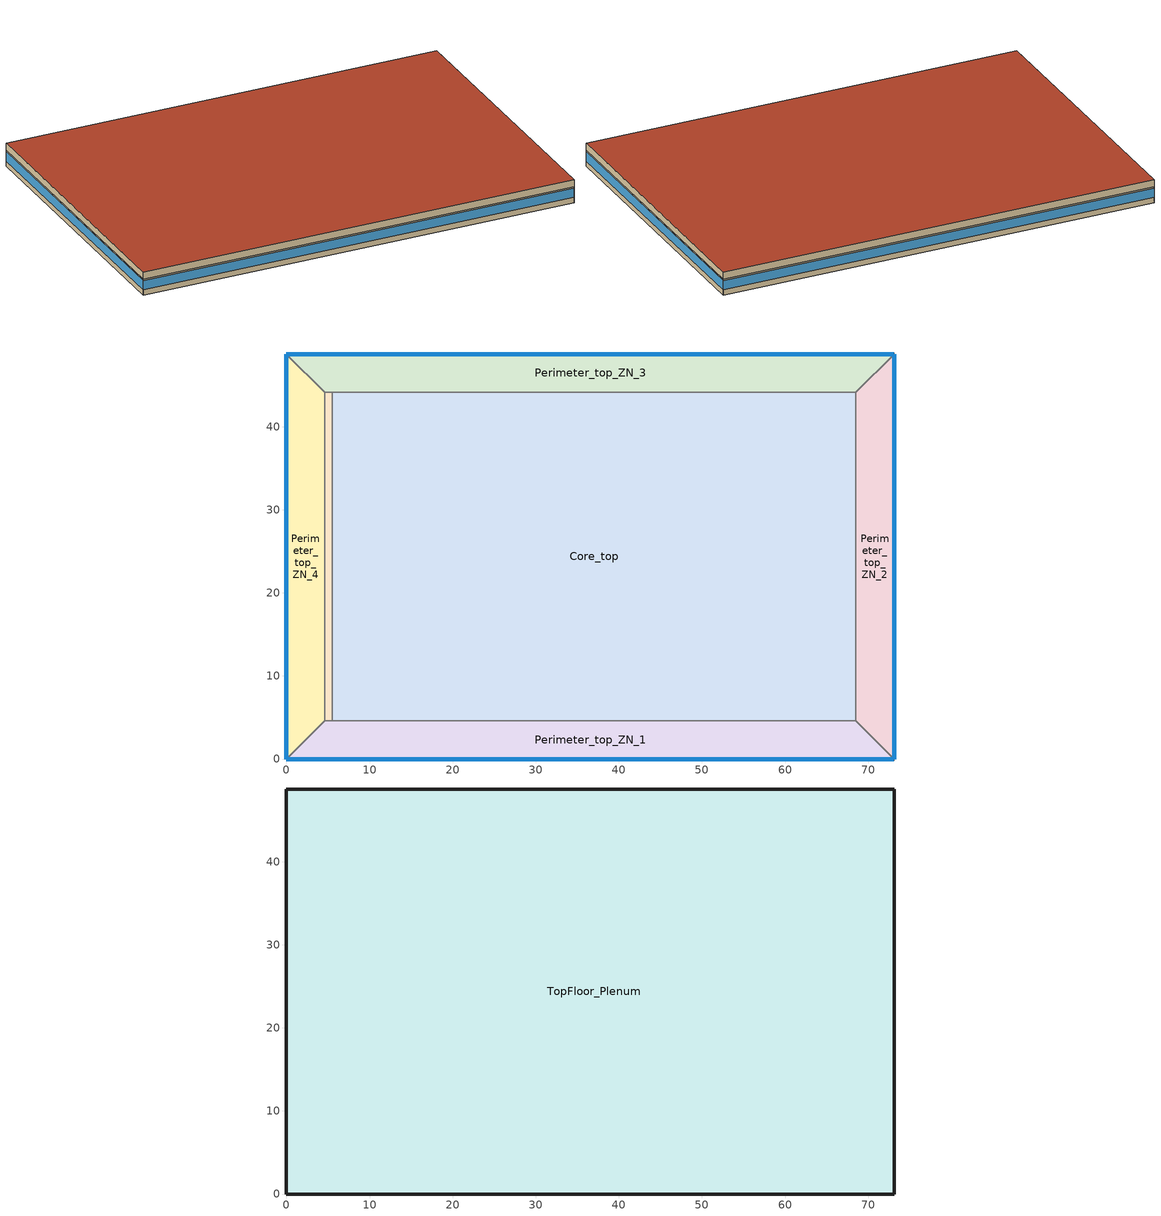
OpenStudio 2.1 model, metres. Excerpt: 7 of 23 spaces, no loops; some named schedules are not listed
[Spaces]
DataCenter_top_ZN_6
 floor adiabatic (Floor Adiabatic construction): 5.49,44.16 5.49,4.57 4.57,4.57 4.57,44.16 z43.6
 wall to Perimeter_top_ZN_4: 4.57,44.16 4.57,4.57 z43.6:46.34
 wall to Core_top: 5.49,4.57 5.49,44.16 z43.6:46.34
 wall to Perimeter_top_ZN_3: 5.49,44.16 4.57,44.16 z43.6:46.34
 wall to Perimeter_top_ZN_1: 4.57,4.57 5.49,4.57 z43.6:46.34
Perimeter_top_ZN_3
 floor adiabatic (Floor Adiabatic construction): 73.11,48.74 68.53,44.16 4.57,44.16 0,48.74 z43.6
 wall outside: 73.11,48.74 0,48.74 z43.6:46.34
 wall to Core_top: 5.49,44.16 68.53,44.16 z43.6:46.34
 wall to Perimeter_top_ZN_2: 68.53,44.16 73.11,48.74 z43.6:46.34
 wall to Perimeter_top_ZN_4: 0,48.74 4.57,44.16 z43.6:46.34
 window: 73.11,48.74 0,48.74 z44.51:46.1
Core_top
 floor adiabatic (Floor Adiabatic construction): 68.53,44.16 68.53,4.57 5.49,4.57 5.49,44.16 z43.6
 wall to Perimeter_top_ZN_1: 5.49,4.57 68.53,4.57 z43.6:46.34
 wall to Perimeter_top_ZN_2: 68.53,4.57 68.53,44.16 z43.6:46.34
Perimeter_top_ZN_2
 floor adiabatic (Floor Adiabatic construction): 73.11,48.74 73.11,0 68.53,4.57 68.53,44.16 z43.6
 wall outside: 73.11,0 73.11,48.74 z43.6:46.34
 wall to Perimeter_top_ZN_1: 68.53,4.57 73.11,0 z43.6:46.34
 window: 73.11,0 73.11,48.74 z44.51:46.1
Perimeter_top_ZN_1
 floor adiabatic (Floor Adiabatic construction): 68.53,4.57 73.11,0 0,0 4.57,4.57 z43.6
 wall outside: 0,0 73.11,0 z43.6:46.34
 wall to Perimeter_top_ZN_4: 4.57,4.57 0,0 z43.6:46.34
 window: 0,0 73.11,0 z44.51:46.1
Perimeter_top_ZN_4
 floor adiabatic (Floor Adiabatic construction): 0,48.74 4.57,44.16 4.57,4.57 0,0 z43.6
 wall outside: 0,48.74 0,0 z43.6:46.34
 window: 0,48.74 0,0 z44.51:46.1
TopFloor_Plenum
 floor to Perimeter_top_ZN_3: 73.11,48.74 68.53,44.16 4.57,44.16 0,48.74 z46.34
 floor to Perimeter_top_ZN_2: 73.11,48.74 73.11,0 68.53,4.57 68.53,44.16 z46.34
 floor to Perimeter_top_ZN_1: 68.53,4.57 73.11,0 0,0 4.57,4.57 z46.34
 floor to Perimeter_top_ZN_4: 0,48.74 4.57,44.16 4.57,4.57 0,0 z46.34
 floor to DataCenter_top_ZN_6: 5.49,44.16 5.49,4.57 4.57,4.57 4.57,44.16 z46.34
 floor to Core_top: 68.53,44.16 68.53,4.57 5.49,4.57 5.49,44.16 z46.34
 wall outside: 0,0 73.11,0 73.11,48.74 0,48.74 0,0 z46.34:47.56
 roof outside: 73.11,0 73.11,48.74 0,48.74 0,0 z47.56
[Building]
90.1-2004-LargeOffice-ASHRAE 169-2006-5B created: 2017-05-04 09:18:07 -0600: North Axis {deg}=0; Default Construction Set=90.1-2004 - Office - ASHRAE 169-2006-5B; Standards Building Type=LargeOffice
[Site]
Boise Air Terminal  Uo_ID_USA: Latitude {deg}=43.62; Longitude {deg}=-116.21; Time Zone {hr}=-7; Elevation {m}=701; Terrain=City
[Site:GroundTemperature:BuildingSurface]
19.527, 19.502, 19.536, 19.598, 20.002, 21.64, 22.225, 22.375, 21.449, 20.121, 19.802, 19.633
[Site:WaterMainsTemperature]
Calculation Method=Correlation; Annual Average Outdoor Air Temperature {C}=11.15; Maximum Difference In Monthly Average Outdoor Air Temperatures {deltaC}=26.2
[SizingPeriod:DesignDay] Barometric Pressure {Pa}=93182; Sky Clearness=0; Rain Indicator=0; Snow Indicator=0; Day of Month=21; Daylight Saving Time Indicator=0; Humidity Indicating Type=Wetbulb; Dry-Bulb Temperature Range Modifier Type=DefaultMultipliers
Name | Maximum Dry-Bulb Temperature {C} | Daily Dry-Bulb Temperature Range {deltaC} | Humidity Indicating Conditions at Maximum Dry-Bulb | Wind Speed {m/s} | Wind Direction {deg} | Month | Day Type | Solar Model Indicator | ASHRAE Taub | ASHRAE Taud
Boise Air Terminal  Uo Ann Clg .4% Condns DB=>MWB | 36.7 | 16.7 | 17.9 | 4.2 | 330 | 7 | SummerDesignDay | ASHRAETau | 0.398 | 2.125
Boise Air Terminal  Uo Ann Htg 99.6% Condns DB | -16.3 | 0 | -16.3 | 2.3 | 120 | 12 | WinterDesignDay | ASHRAEClearSky
[ClimateZones]
Climate Zone Institution Name 1=ASHRAE; Climate Zone Document Name 1=ANSI/ASHRAE Standard 169; Climate Zone Document Year 1=2006; Climate Zone Value 1=5B
[Material:NoMass] Thermal Absorptance=0.9; Solar Absorptance=0.7
Name | Roughness | Thermal Resistance {m2-K/W} | Visible Absorptance
CP02 CARPET PAD | VeryRough | 0.21648 | 0.8
Nonres_Floor_Insulation | MediumSmooth | 2.88292 | 0.7
Typical Insulation R-8.93 | Smooth | 1.57183 | 0.7
Typical Carpet Pad | Smooth | 0.21648 | 0.8
Typical Insulation R-5.74 | Smooth | 1.01115 | 0.7
Typical Insulation R-14.76 | Smooth | 2.59864 | 0.7
Typical Insulation R-0.58 | Smooth | 0.101875 | 0.7
Typical Insulation | Smooth | 0.0282222 | 0.7
[Material]
Name | Roughness | Thickness {m} | Conductivity {W/m-K} | Density {kg/m3} | Specific Heat {J/kg-K} | Thermal Absorptance | Solar Absorptance | Visible Absorptance
100mm Normalweight concrete floor | MediumSmooth | 0.1016 | 2.31 | 2322 | 832
G01 13mm gypsum board | Smooth | 0.0127 | 0.16 | 800 | 1090 | 0.9 | 0.7 | 0.5
4 in. Normalweight Concrete Floor | MediumRough | 0.1016 | 2.31 | 2322 | 832 | 0.9 | 0.7 | 0.7
1IN Stucco | Smooth | 0.0253 | 0.6918 | 1858 | 837 | 0.9 | 0.7 | 0.92
8IN CONCRETE HW RefBldg | Rough | 0.2032 | 1.311 | 2240 | 836.8 | 0.9 | 0.7 | 0.7
1/2IN Gypsum | Smooth | 0.0127 | 0.16 | 784.9 | 830 | 0.9 | 0.4 | 0.4
Roof Membrane | VeryRough | 0.0095 | 0.16 | 1121.29 | 1460 | 0.9 | 0.77 | 0.7
Metal Roof Surface; F08 Metal surface | Smooth | 0.0008 | 45.28 | 7824 | 500 | 0.9 | 0.7 | 0.7
6 in. Normalweight Concrete Floor | MediumRough | 0.1524 | 2.31 | 2322 | 832 | 0.9 | 0.7 | 0.7
8 in. Concrete Block Basement Wall | MediumRough | 0.2032 | 1.326 | 1842 | 912 | 0.9 | 0.7 | 0.7
G05 25mm wood | MediumSmooth | 0.0254 | 0.15 | 608 | 1630 | 0.9 | 0.5 | 0.5
Std Wood 6inch | MediumSmooth | 0.15 | 0.12 | 540 | 1210 | 0.9 | 0.7 | 0.7
[Construction]
Floor Adiabatic construction: CP02 CARPET PAD, 100mm Normalweight concrete floor, Nonres_Floor_Insulation
Typical Insulated Exterior Mass Floor R-11.49: Typical Insulation R-8.93, 4 in. Normalweight Concrete Floor, Typical Carpet Pad
Typical Insulated Exterior Mass Wall R-8.13: 1IN Stucco, 8IN CONCRETE HW RefBldg, Typical Insulation R-5.74, 1/2IN Gypsum
Typical IEAD Roof R-15.87: Roof Membrane, Typical Insulation R-14.76, Metal Roof Surface
Typical Interior Floor: 100mm Normalweight concrete floor, CP02 CARPET PAD
Typical Interior Wall: G01 13mm gypsum board, G01 13mm gypsum board
Typical Interior Ceiling: CP02 CARPET PAD, 100mm Normalweight concrete floor
Typical Insulated Carpeted 6in Slab Floor: 6 in. Normalweight Concrete Floor, Typical Carpet Pad
Typical Insulated Basement Mass Wall: 8 in. Concrete Block Basement Wall
U 0.57 SHGC 0.49 Dbl Blue 6mm/6mm Air: BLUE 6MM, AIR 6MM, CLEAR 6MM
Typical Insulated Metal Door R-1.43: F08 Metal surface, Typical Insulation R-0.58
Typical Overhead Door: Typical Insulation
U 1.17 SHGC 0.49 Simple Glazing Skylight: U 1.17 SHGC 0.49 Simple Glazing
Typical Interior Window: Clear 3mm
Typical Interior Door; Typical Interior Partition: G05 25mm wood
InteriorFurnishings: Std Wood 6inch
[DefaultConstructionSet]
90.1-2004 - Office - ASHRAE 169-2006-5B: Default Exterior Surface Constructions=Default Surface Constructions 1; Default Interior Surface Constructions=Default Surface Constructions 2; Default Ground Contact Surface Constructions=Default Surface Constructions 3; Default Exterior SubSurface Constructions=Default Sub Surface Constructions 1; Default Interior SubSurface Constructions=Default Sub Surface Constructions 2; Interior Partition Construction=Typical Interior Partition
[DefaultSurfaceConstructions]
Name | Floor Construction | Wall Construction | Roof Ceiling Construction
Default Surface Constructions 1 | Typical Insulated Exterior Mass Floor R-11.49 | Typical Insulated Exterior Mass Wall R-8.13 | Typical IEAD Roof R-15.87
Default Surface Constructions 2 | Typical Interior Floor | Typical Interior Wall | Typical Interior Ceiling
Default Surface Constructions 3 | Typical Insulated Carpeted 6in Slab Floor | Typical Insulated Basement Mass Wall
[DefaultSubSurfaceConstructions]
Name | Fixed Window Construction | Operable Window Construction | Door Construction | Overhead Door Construction | Skylight Construction | Tubular Daylight Dome Construction | Tubular Daylight Diffuser Construction
Default Sub Surface Constructions 1 | U 0.57 SHGC 0.49 Dbl Blue 6mm/6mm Air | U 0.57 SHGC 0.49 Dbl Blue 6mm/6mm Air | Typical Insulated Metal Door R-1.43 | Typical Overhead Door | U 1.17 SHGC 0.49 Simple Glazing Skylight | Typical Interior Window | Typical Interior Window
Default Sub Surface Constructions 2 | Typical Interior Window | Typical Interior Window | Typical Interior Door
[WindowMaterial:Glazing] Optical Data Type=SpectralAverage; Infrared Transmittance at Normal Incidence=0; Front Side Infrared Hemispherical Emissivity=0.84; Back Side Infrared Hemispherical Emissivity=0.84; Conductivity {W/m-K}=0.9; Dirt Correction Factor for Solar and Visible Transmittance=1; Solar Diffusing=No
Name | Thickness {m} | Solar Transmittance at Normal Incidence | Front Side Solar Reflectance at Normal Incidence | Back Side Solar Reflectance at Normal Incidence | Visible Transmittance at Normal Incidence | Front Side Visible Reflectance at Normal Incidence | Back Side Visible Reflectance at Normal Incidence
BLUE 6MM | 0.006 | 0.48 | 0.05 | 0.05 | 0.57 | 0.06 | 0.06
CLEAR 6MM | 0.006 | 0.775 | 0.071 | 0.071 | 0.881 | 0.08 | 0.08
Clear 3mm | 0.003 | 0.837 | 0.075 | 0.075 | 0.898 | 0.081 | 0.081
[WindowMaterial:Gas]
AIR 6MM: Gas Type=Air; Thickness {m}=0.0063
[WindowMaterial:SimpleGlazingSystem]
U 1.17 SHGC 0.49 Simple Glazing: U-Factor {W/m2-K}=6.64357; Solar Heat Gain Coefficient=0.49; Visible Transmittance=0.38
[Space]
Name | Space Type | Building Story | Thermal Zone | Part of Total Floor Area
DataCenter_top_ZN_6 | Office OfficeLarge Data Center | Building Story 4 | DataCenter_top_ZN_6 ZN
Perimeter_top_ZN_3 | Office WholeBuilding - Lg Office | Building Story 4 | Perimeter_top_ZN_3 ZN | Yes
Core_top | Office WholeBuilding - Lg Office | Building Story 4 | Core_top ZN | Yes
Perimeter_top_ZN_2 | Office WholeBuilding - Lg Office | Building Story 4 | Perimeter_top_ZN_2 ZN | Yes
Perimeter_top_ZN_1 | Office WholeBuilding - Lg Office | Building Story 4 | Perimeter_top_ZN_1 ZN | Yes
TopFloor_Plenum |  |  | TopFloor_Plenum ZN | No
Perimeter_top_ZN_4 | Office WholeBuilding - Lg Office | Building Story 4 | Perimeter_top_ZN_4 ZN | Yes
[SpaceType] Standards Building Type=Office
Name | Default Schedule Set | Design Specification Outdoor Air Object | Standards Space Type
Office WholeBuilding - Lg Office | Office WholeBuilding - Lg Office Schedule Set | Office WholeBuilding - Lg Office Ventilation | WholeBuilding - Lg Office
Office OfficeLarge Data Center | Office OfficeLarge Data Center Schedule Set | Office OfficeLarge Data Center Ventilation | OfficeLarge Data Center
[Lights:Definition] Design Level Calculation Method=Watts/Area; Watts per Space Floor Area {W/m2}=10.7639; Fraction Radiant=0.7; Fraction Visible=0.2
Office OfficeLarge Data Center Lights Definition; Office WholeBuilding - Lg Office Lights Definition
[Lights]
Name | Lights Definition | Space or SpaceType
Office OfficeLarge Data Center Lights | Office OfficeLarge Data Center Lights Definition | Office OfficeLarge Data Center
Office WholeBuilding - Lg Office Lights | Office WholeBuilding - Lg Office Lights Definition | Office WholeBuilding - Lg Office
[ElectricEquipment:Definition] Design Level Calculation Method=Watts/Area; Fraction Radiant=0.5
Name | Watts per Space Floor Area {W/m2}
Office OfficeLarge Data Center Elec Equip Definition | 215.278
Office WholeBuilding - Lg Office Elec Equip Definition | 8.07007
[ElectricEquipment]
Name | Electric Equipment Definition | Space or SpaceType
Office OfficeLarge Data Center Elec Equip | Office OfficeLarge Data Center Elec Equip Definition | Office OfficeLarge Data Center
Office WholeBuilding - Lg Office Elec Equip | Office WholeBuilding - Lg Office Elec Equip Definition | Office WholeBuilding - Lg Office
[DesignSpecification:OutdoorAir]
Name | Outdoor Air Flow per Person {m3/s-person} | Outdoor Air Flow per Floor Area {m3/s-m2} | Outdoor Air Flow Air Changes per Hour {1/hr} | Outdoor Air Method
Office OfficeLarge Data Center Ventilation | 0 | 0 | 0
Office WholeBuilding - Lg Office Ventilation |  | 0.000508 |  | Sum
[DefaultScheduleSet] Lighting Schedule=OfficeLarge BLDG_LIGHT_SCH
Name | Electric Equipment Schedule | Number of People Schedule | People Activity Level Schedule | Infiltration Schedule
Office OfficeLarge Data Center Schedule Set | OfficeLarge ALWAYS_ON
Office WholeBuilding - Lg Office Schedule Set | OfficeLarge BLDG_EQUIP_SCH | OfficeLarge BLDG_OCC_SCH | OfficeLarge ACTIVITY_SCH | OfficeLarge INFIL_SCH_PNNL
[ThermostatSetpoint:DualSetpoint]
Name | Heating Setpoint Temperature Schedule | Cooling Setpoint Temperature Schedule
Office WholeBuilding - Lg Office Thermostat 4; Office WholeBuilding - Lg Office Thermostat 5; Office WholeBuilding - Lg Office Thermostat 8; Office WholeBuilding - Lg Office Thermostat 9; Office WholeBuilding - Lg Office Thermostat 16 | OfficeLarge HTGSETP_SCH_YES_OPTIMUM | OfficeLarge CLGSETP_SCH_NO_SETBACK
Office OfficeLarge Data Center Thermostat 3 | OfficeLarge HTGSETP_DC_SCH | OfficeLarge CLGSETP_DC_SCH
[People:Definition]
Office WholeBuilding - Lg Office People Definition: Number of People Calculation Method=People/Area; People per Space Floor Area {person/m2}=0.0538196; Fraction Radiant=0.3
[People]
Office WholeBuilding - Lg Office People: People Definition=Office WholeBuilding - Lg Office People Definition; Space or SpaceType=Office WholeBuilding - Lg Office; Work Efficiency Schedule=Work Efficiency Schedule; Clothing Insulation Schedule=Clothing Schedule; Air Velocity Schedule=Air Velocity Schedule
[SpaceInfiltration:DesignFlowRate] Design Flow Rate Calculation Method=Flow/ExteriorArea; Constant Term Coefficient=0; Temperature Term Coefficient=0; Velocity Term Coefficient=0.224; Velocity Squared Term Coefficient=0
Name | Space or SpaceType | Schedule | Flow per Exterior Surface Area {m3/s-m2}
Perimeter_top_ZN_1 Infiltration | Perimeter_top_ZN_1 | OfficeLarge INFIL_SCH_PNNL | 0.00102523
Perimeter_top_ZN_2 Infiltration | Perimeter_top_ZN_2 | OfficeLarge INFIL_SCH_PNNL | 0.00102523
Perimeter_top_ZN_3 Infiltration | Perimeter_top_ZN_3 | OfficeLarge INFIL_SCH_PNNL | 0.00102523
Perimeter_top_ZN_4 Infiltration | Perimeter_top_ZN_4 | OfficeLarge INFIL_SCH_PNNL | 0.00102523
TopFloor_Plenum Infiltration | TopFloor_Plenum | Always On Discrete | 7.89086e-05
[InternalMass:Definition]
Internal Mass Definition 1: Construction=InteriorFurnishings; Design Level Calculation Method=SurfaceArea/Area; Surface Area per Space Floor Area=2
[InternalMass] Internal Mass Definition=Internal Mass Definition 1
Name | Space or SpaceType
Perimeter_top_ZN_1 Mass | Perimeter_top_ZN_1
Perimeter_top_ZN_2 Mass | Perimeter_top_ZN_2
Perimeter_top_ZN_3 Mass | Perimeter_top_ZN_3
Perimeter_top_ZN_4 Mass | Perimeter_top_ZN_4
Core_top Mass | Core_top
DataCenter_top_ZN_6 Mass | DataCenter_top_ZN_6
[ThermalZone] Use Ideal Air Loads=No
Name | Thermostat
Perimeter_top_ZN_4 ZN | Office WholeBuilding - Lg Office Thermostat 4
Perimeter_top_ZN_1 ZN | Office WholeBuilding - Lg Office Thermostat 5
DataCenter_top_ZN_6 ZN | Office OfficeLarge Data Center Thermostat 3
Perimeter_top_ZN_3 ZN | Office WholeBuilding - Lg Office Thermostat 8
Core_top ZN | Office WholeBuilding - Lg Office Thermostat 9
TopFloor_Plenum ZN
Perimeter_top_ZN_2 ZN | Office WholeBuilding - Lg Office Thermostat 16
[Sizing:Zone] Zone Cooling Design Supply Air Temperature Input Method=SupplyAirTemperature; Zone Cooling Design Supply Air Temperature {C}=14; Zone Cooling Design Supply Air Temperature Difference {deltaC}=11.11; Zone Heating Design Supply Air Temperature Input Method=SupplyAirTemperature; Zone Heating Design Supply Air Temperature {C}=40; Zone Heating Design Supply Air Temperature Difference {deltaC}=11.11; Zone Cooling Design Supply Air Humidity Ratio {kg-H2O/kg-air}=0.0085; Zone Heating Design Supply Air Humidity Ratio {kg-H2O/kg-air}=0.008; Cooling Design Air Flow Method=DesignDay; Heating Design Air Flow Method=DesignDay; Account for Dedicated Outdoor Air System=No; Dedicated Outdoor Air System Control Strategy=NeutralSupplyAir; Dedicated Outdoor Air Low Setpoint Temperature for Design {C}=autosize; Dedicated Outdoor Air High Setpoint Temperature for Design {C}=autosize
GroundFloor_Plenum ZN; MidFloor_Plenum ZN; TopFloor_Plenum ZN
[AirLoopHVAC:ReturnPlenum]
Name | ThermalZone
Air Loop HVAC Return Plenum 1 | GroundFloor_Plenum ZN
Air Loop HVAC Return Plenum 2 | MidFloor_Plenum ZN
Air Loop HVAC Return Plenum 3 | TopFloor_Plenum ZN
[Exterior:Lights:Definition]
Name | Design Level {W}
Occ Sensing Exterior Lights Def | 62787
NonDimming Exterior Lights Def | 12979.2
Fuel equipment 1 Def | 244444
Fuel equipment 2 Def | 1270.8
[Exterior:Lights]
Name | Exterior Lights Definition | Schedule | Control Option
Occ Sensing Exterior Lights Def | Occ Sensing Exterior Lights Def | OfficeLarge Exterior_lighting_schedule_b | AstronomicalClock
NonDimming Exterior Lights Def | NonDimming Exterior Lights Def | OfficeLarge Exterior_lighting_schedule_a | AstronomicalClock
Fuel equipment 1 | Fuel equipment 1 Def | Large Office BLDG ELEVATORS | ScheduleNameOnly
Fuel equipment 2 | Fuel equipment 2 Def | OfficeLarge ELEV_LIGHT_FAN_SCH_ADD_DF | ScheduleNameOnly
[BuildingStory]
Building Story 4: Nominal Z Coordinate {m}=43.5952
[Schedule:Ruleset]
Name | Default Day Schedule | Summer Design Day Schedule | Winter Design Day Schedule
OfficeLarge BLDG_LIGHT_SCH | OfficeLarge BLDG_LIGHT_SCH Default | OfficeLarge BLDG_LIGHT_SCH Summer Design Day | OfficeLarge BLDG_LIGHT_SCH Winter Design Day
OfficeLarge ALWAYS_ON | OfficeLarge ALWAYS_ON Default | OfficeLarge ALWAYS_ON Summer Design Day | OfficeLarge ALWAYS_ON Winter Design Day
OfficeLarge HTGSETP_DC_SCH | OfficeLarge HTGSETP_DC_SCH Default | OfficeLarge HTGSETP_DC_SCH Summer Design Day | OfficeLarge HTGSETP_DC_SCH Winter Design Day
OfficeLarge CLGSETP_DC_SCH | OfficeLarge CLGSETP_DC_SCH Default | OfficeLarge CLGSETP_DC_SCH Summer Design Day | OfficeLarge CLGSETP_DC_SCH Winter Design Day
Clothing Schedule | Clothing Schedule Default Winter Clothes
Air Velocity Schedule | Air Velocity Schedule Default
Work Efficiency Schedule | Work Efficiency Schedule Default
OfficeLarge BLDG_OCC_SCH | OfficeLarge BLDG_OCC_SCH Default | OfficeLarge BLDG_OCC_SCH Summer Design Day | OfficeLarge BLDG_OCC_SCH Winter Design Day
OfficeLarge ACTIVITY_SCH | OfficeLarge ACTIVITY_SCH Default | OfficeLarge ACTIVITY_SCH Summer Design Day | OfficeLarge ACTIVITY_SCH Winter Design Day
OfficeLarge BLDG_EQUIP_SCH | OfficeLarge BLDG_EQUIP_SCH Default | OfficeLarge BLDG_EQUIP_SCH Summer Design Day | OfficeLarge BLDG_EQUIP_SCH Winter Design Day
OfficeLarge INFIL_SCH_PNNL | OfficeLarge INFIL_SCH_PNNL Default | OfficeLarge INFIL_SCH_PNNL Summer Design Day | OfficeLarge INFIL_SCH_PNNL Winter Design Day
OfficeLarge HTGSETP_SCH_YES_OPTIMUM | OfficeLarge HTGSETP_SCH_YES_OPTIMUM Default | OfficeLarge HTGSETP_SCH_YES_OPTIMUM Summer Design Day | OfficeLarge HTGSETP_SCH_YES_OPTIMUM Winter Design Day
OfficeLarge CLGSETP_SCH_NO_SETBACK | OfficeLarge CLGSETP_SCH_NO_SETBACK Default | OfficeLarge CLGSETP_SCH_NO_SETBACK Summer Design Day | OfficeLarge CLGSETP_SCH_NO_SETBACK Winter Design Day
OfficeLarge Exterior_lighting_schedule_b | OfficeLarge Exterior_lighting_schedule_b Default | OfficeLarge Exterior_lighting_schedule_b Summer Design Day | OfficeLarge Exterior_lighting_schedule_b Winter Design Day
OfficeLarge Exterior_lighting_schedule_a | OfficeLarge Exterior_lighting_schedule_a Default | OfficeLarge Exterior_lighting_schedule_a Summer Design Day | OfficeLarge Exterior_lighting_schedule_a Winter Design Day
Large Office BLDG ELEVATORS | Large Office BLDG ELEVATORS Default | Large Office BLDG ELEVATORS Summer Design Day | Large Office BLDG ELEVATORS Winter Design Day
OfficeLarge ELEV_LIGHT_FAN_SCH_ADD_DF | OfficeLarge ELEV_LIGHT_FAN_SCH_ADD_DF Default | OfficeLarge ELEV_LIGHT_FAN_SCH_ADD_DF Summer Design Day | OfficeLarge ELEV_LIGHT_FAN_SCH_ADD_DF Winter Design Day
[Schedule:Day]
OfficeLarge INFIL_SCH_PNNL Default: 24, 0, 1
OfficeLarge INFIL_SCH_PNNL Summer Design Day: 6, 0, 1, 22, 0, 0.25, 24, 0, 1
OfficeLarge INFIL_SCH_PNNL Winter Design Day: 6, 0, 1, 18, 0, 0.25, 24, 0, 1
OfficeLarge HTGSETP_SCH_YES_OPTIMUM Default; OfficeLarge HTGSETP_SCH_YES_OPTIMUM Summer Design Day: 24, 0, 15.6
OfficeLarge Exterior_lighting_schedule_b Default; OfficeLarge Exterior_lighting_schedule_b Winter Design Day; OfficeLarge Exterior_lighting_schedule_b Summer Design Day: 6, 0, 0.7, 24, 0, 1
OfficeLarge Exterior_lighting_schedule_a Default; OfficeLarge Exterior_lighting_schedule_a Winter Design Day; OfficeLarge Exterior_lighting_schedule_a Summer Design Day: 6, 0, 0, 24, 0, 1
Large Office BLDG ELEVATORS Default; Large Office BLDG ELEVATORS Winter Design Day; Large Office BLDG ELEVATORS Summer Design Day; OfficeLarge ELEV_LIGHT_FAN_SCH_ADD_DF Default: 4, 0, 0.05, 5, 0, 0.1, 6, 0, 0.2, 7, 0, 0.4, 9, 0, 0.5, 10, 0, 0.35, 16, 0, 0.15, 17, 0, 0.35, 19, 0, 0.5, 21, 0, 0.4, 22, 0, 0.3, 23, 0, 0.2, 24, 0, 0.1
OfficeLarge ELEV_LIGHT_FAN_SCH_ADD_DF Summer Design Day: 24, 0, 0.5
OfficeLarge ELEV_LIGHT_FAN_SCH_ADD_DF Winter Design Day: 24, 0, 0.05
[Schedule:Rule] Schedule Ruleset=OfficeLarge INFIL_SCH_PNNL; Date Specification Type=DateRange; Start Month=1; Start Day=1; End Month=12; End Day=31
Name | Rule Order | Day Schedule | Apply Monday | Apply Tuesday | Apply Wednesday | Apply Thursday | Apply Friday | Apply Saturday
Schedule Rule 8 | 1 | OfficeLarge INFIL_SCH_PNNL SmrDsn|Wkdy Day | Yes | Yes | Yes | Yes | Yes
Schedule Rule 9 | 0 | OfficeLarge INFIL_SCH_PNNL WntrDsn|Sat Day |  |  |  |  |  | Yes
[Schedule:Constant]
Always On Discrete: Value=1
